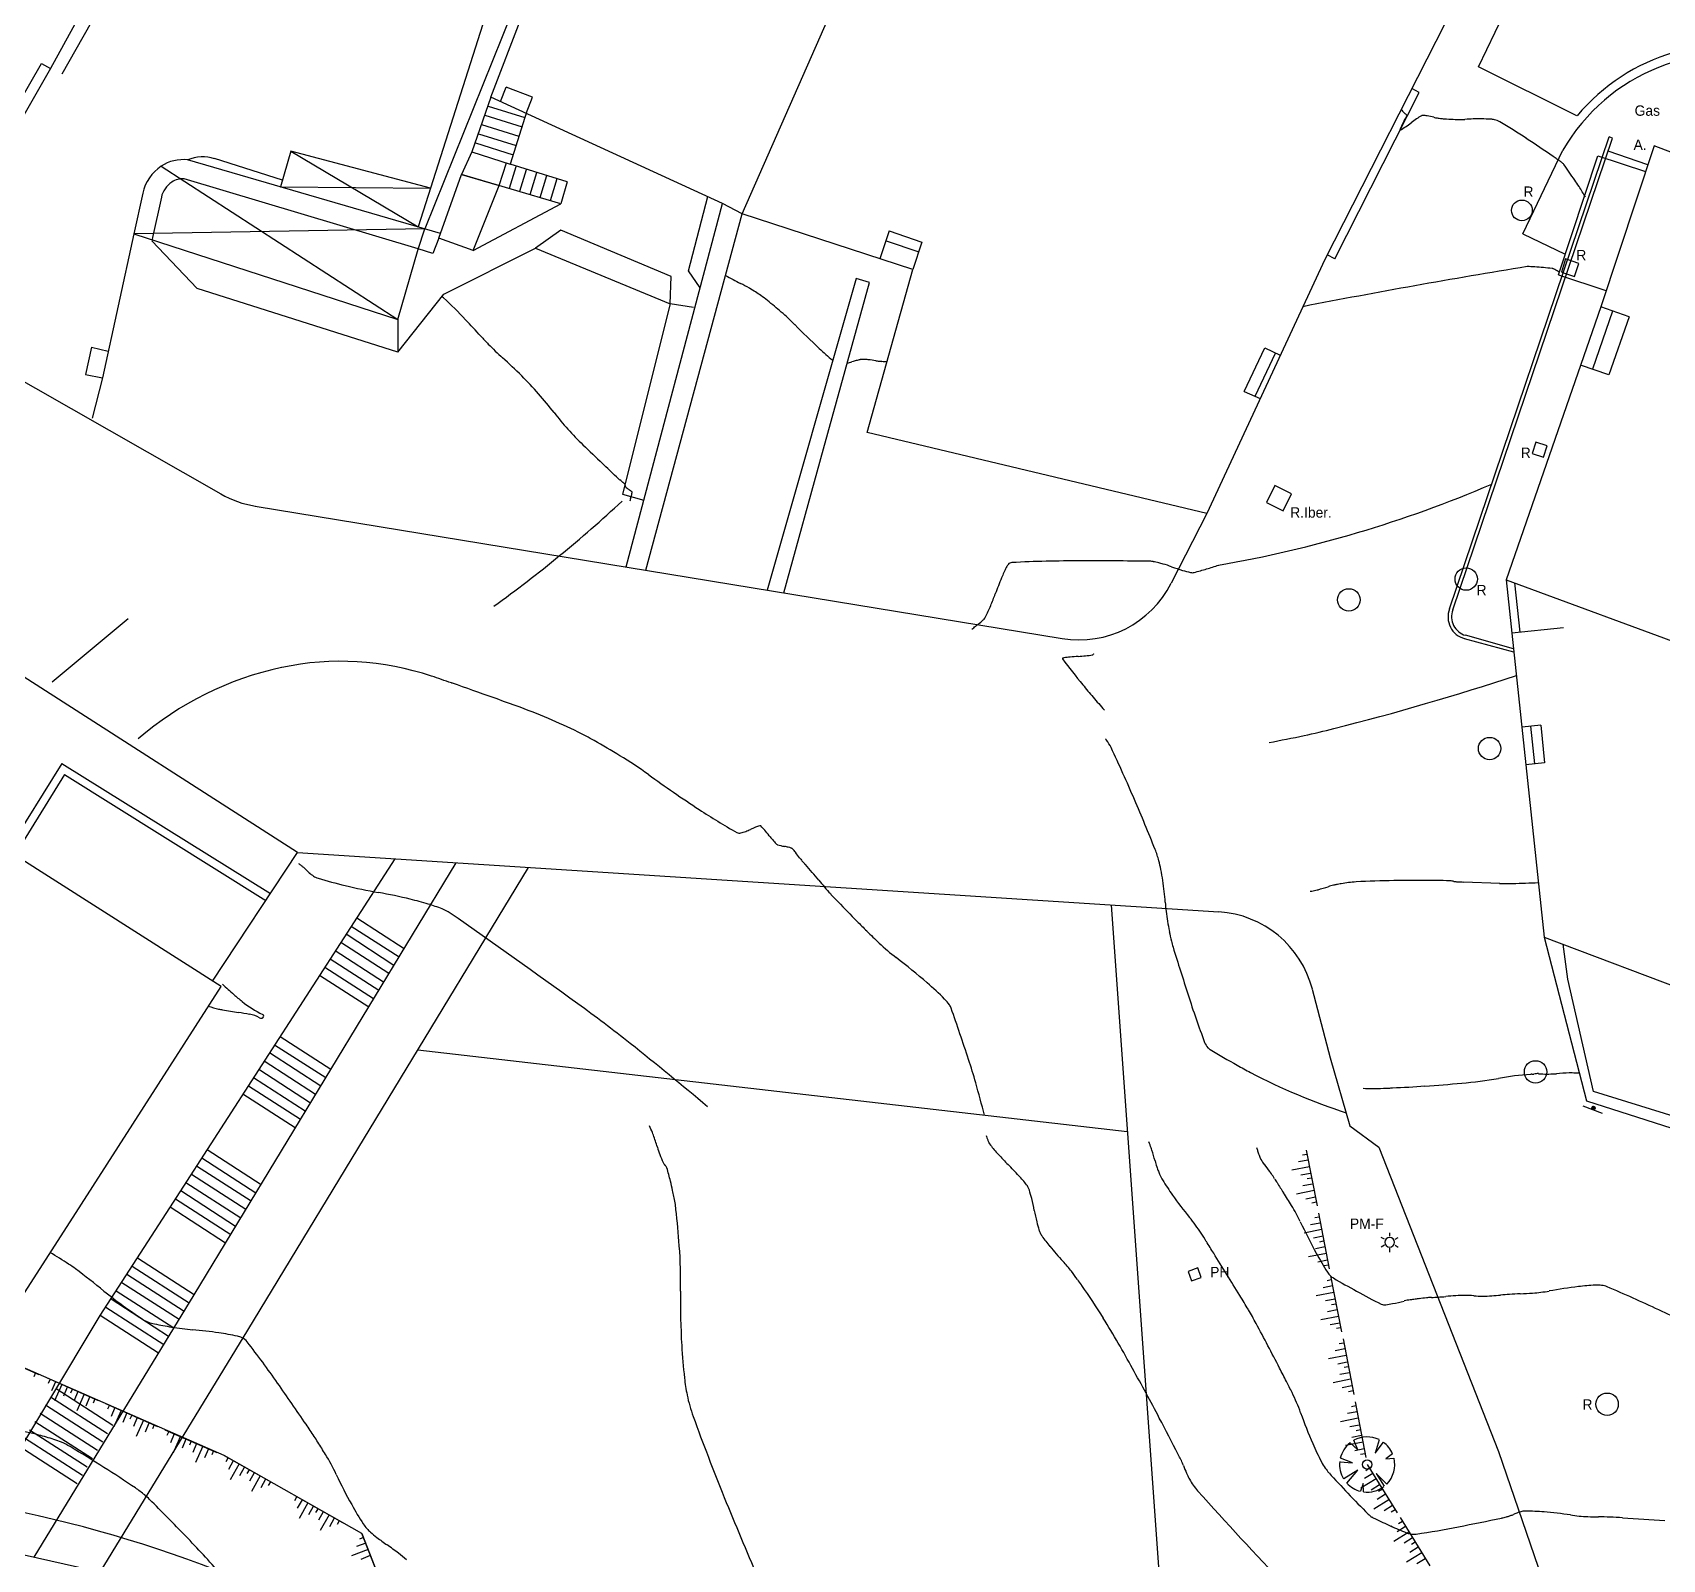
# Model space of a CAD drawing. Extents: x 0 to 560514, y 0 to 4788038.
# Drawn here: x 560263.35 to 560310.57, y 4787840.31 to 4787884.57 of the extents above; entities that cross this region are included whole.
import ezdxf

# ---------------------------------------------------------------- set-up
doc = ezdxf.new("R2010")
doc.units = 0
doc.layers.add('Nivel 7', color=7, linetype='Continuous')

msp = doc.modelspace()

# ---------------------------------------------------------------- linework, layer by layer
at = {"layer": 'Nivel 7'}
for p, q in [((560283.91, 4787879.32), (560290.6, 4787894.5)), ((560267.63, 4787890.39), (560263.87, 4787883.53)), ((560264.2, 4787883.38), (560267.7, 4787889.55)), ((560305.25, 4787883.58), (560306.82, 4787886.86)), ((560276.61, 4787885.48), (560274.52, 4787878.94)), ((560277.23, 4787885.14), (560274.71, 4787878.88)), ((560276.63, 4787882.7), (560277.52, 4787885.04)), ((560304.55, 4787885.38), (560300.79, 4787877.99)), ((560261.82, 4787880.57), (560263.61, 4787883.68)), ((560263.61, 4787883.68), (560263.87, 4787883.53)), ((560263.61, 4787883.68), (560263.61, 4787883.68)), ((560263.87, 4787883.53), (560262.08, 4787880.42)), ((560308.1, 4787882.16), (560305.25, 4787883.58)), ((560276.63, 4787882.7), (560276.08, 4787881.11)), ((560283.34, 4787879.62), (560276.63, 4787882.7)), ((560276.91, 4787882.57), (560277.07, 4787882.99)), ((560277.83, 4787882.7), (560277.07, 4787882.99)), ((560277.65, 4787882.23), (560277.83, 4787882.7)), ((560301.08, 4787878.01), (560303.53, 4787882.83)), ((560303.53, 4787882.83), (560303.31, 4787882.95)), ((560276.55, 4787882.44), (560277.61, 4787882.11)), ((560277.65, 4787882.23), (560277.61, 4787882.11)), ((560276.36, 4787881.91), (560277.44, 4787881.57)), ((560276.45, 4787882.18), (560277.53, 4787881.84)), ((560277.61, 4787882.11), (560277.19, 4787880.76)), ((560276.18, 4787881.38), (560277.27, 4787881.03)), ((560276.27, 4787881.64), (560277.36, 4787881.3)), ((560304.41, 4787867.87), (560309.03, 4787881.55)), ((560304.5, 4787867.84), (560309.13, 4787881.51)), ((560310.34, 4787881.29), (560308.79, 4787876.62)), ((560309.13, 4787881.51), (560309.03, 4787881.55)), ((560322.82, 4787876.47), (560310.34, 4787881.29)), ((560275.17, 4787878.75), (560267.84, 4787880.88)), ((560270.59, 4787880.29), (560268.62, 4787880.92)), ((560270.83, 4787881.13), (560270.53, 4787880.1)), ((560274.88, 4787880.06), (560270.83, 4787881.13)), ((560270.83, 4787881.13), (560274.52, 4787878.94)), ((560276.08, 4787881.11), (560275.78, 4787880.46)), ((560276.08, 4787881.11), (560277.19, 4787880.76)), ((560276.87, 4787880.14), (560277.08, 4787880.8)), ((560306.53, 4787878.74), (560307.69, 4787881.16)), ((560307.56, 4787877.55), (560308.7, 4787881)), ((560308.7, 4787881), (560310.09, 4787880.54)), ((560310.15, 4787880.74), (560309, 4787881.13)), ((560267.07, 4787880.7), (560273.93, 4787876.25)), ((560274.52, 4787878.3), (560267.74, 4787880.33)), ((560275.12, 4787878.61), (560275.78, 4787880.46)), ((560278.65, 4787879.61), (560275.78, 4787880.46)), ((560275.78, 4787880.46), (560276.87, 4787880.14)), ((560277.35, 4787880.68), (560277.16, 4787880.05)), ((560278.84, 4787880.24), (560277.19, 4787880.76)), ((560277.65, 4787880.59), (560277.46, 4787879.96)), ((560277.95, 4787880.51), (560277.76, 4787879.87)), ((560278.24, 4787880.42), (560278.05, 4787879.78)), ((560278.54, 4787880.33), (560278.35, 4787879.69)), ((560270.53, 4787880.1), (560274.88, 4787880.06)), ((560276.11, 4787878.25), (560276.87, 4787880.14)), ((560278.84, 4787880.24), (560278.65, 4787879.61)), ((560276.11, 4787878.25), (560278.65, 4787879.61)), ((560280.55, 4787869.08), (560283.34, 4787879.62)), ((560282.35, 4787877.66), (560282.91, 4787879.82)), ((560283.91, 4787879.32), (560283.34, 4787879.62)), ((560281.12, 4787868.99), (560283.91, 4787879.32)), ((560288.85, 4787877.7), (560283.91, 4787879.32)), ((560274.71, 4787878.88), (560266.28, 4787878.74)), ((560266.28, 4787878.74), (560273.93, 4787876.25)), ((560268.12, 4787877.15), (560266.8, 4787878.53)), ((560274.52, 4787878.29), (560274.71, 4787878.88)), ((560275.12, 4787878.61), (560274.95, 4787878.17)), ((560276.11, 4787878.25), (560275.12, 4787878.61)), ((560278.65, 4787878.84), (560277.92, 4787878.32)), ((560281.85, 4787877.5), (560278.65, 4787878.84)), ((560288.17, 4787878.82), (560287.9, 4787878.01)), ((560288.08, 4787878.53), (560289.03, 4787878.22)), ((560288.17, 4787878.82), (560289.12, 4787878.5)), ((560289.12, 4787878.5), (560288.85, 4787877.7)), ((560306.53, 4787878.74), (560307.76, 4787878.15)), ((560273.93, 4787876.25), (560274.52, 4787878.29)), ((560274.95, 4787878.17), (560274.52, 4787878.3)), ((560275.26, 4787876.99), (560277.92, 4787878.32)), ((560277.92, 4787878.32), (560281.82, 4787876.71)), ((560300.79, 4787877.99), (560297.37, 4787870.63)), ((560301.08, 4787878.01), (560300.86, 4787878.13)), ((560307.77, 4787878.01), (560307.65, 4787877.63)), ((560308.15, 4787877.88), (560307.77, 4787878.01)), ((560281.82, 4787876.71), (560281.85, 4787877.5)), ((560282.69, 4787877.17), (560282.35, 4787877.66)), ((560287.53, 4787872.98), (560288.85, 4787877.7)), ((560307.56, 4787877.55), (560308.94, 4787877.09)), ((560307.65, 4787877.63), (560308.03, 4787877.5)), ((560308.03, 4787877.5), (560308.15, 4787877.88)), ((560273.93, 4787875.31), (560268.12, 4787877.15)), ((560287.21, 4787877.44), (560284.63, 4787868.41)), ((560286.27, 4787872.5), (560287.6, 4787877.33)), ((560287.6, 4787877.33), (560287.21, 4787877.44)), ((560273.93, 4787875.31), (560275.26, 4787876.99)), ((560281.82, 4787876.71), (560280.44, 4787871.19)), ((560282.5, 4787876.6), (560281.82, 4787876.71)), ((560308.79, 4787876.62), (560306.05, 4787868.71)), ((560309.61, 4787876.33), (560308.79, 4787876.62)), ((560259.8, 4787876.33), (560268.8, 4787871.2)), ((560273.93, 4787876.25), (560273.93, 4787875.31)), ((560309.13, 4787876.5), (560308.55, 4787874.81)), ((560309.61, 4787876.33), (560309.02, 4787874.65)), ((560265.05, 4787875.45), (560264.88, 4787874.66)), ((560265.05, 4787875.45), (560265.54, 4787875.34)), ((560298.46, 4787874.17), (560299.05, 4787875.43)), ((560298.77, 4787874.03), (560299.36, 4787875.28)), ((560299.05, 4787875.43), (560299.5, 4787875.22)), ((560264.88, 4787874.66), (560265.37, 4787874.56)), ((560309.02, 4787874.65), (560308.2, 4787874.93)), ((560298.46, 4787874.17), (560298.92, 4787873.96)), ((560297.37, 4787870.63), (560287.53, 4787872.98)), ((560285.12, 4787868.33), (560286.27, 4787872.5)), ((560306.91, 4787872.7), (560306.8, 4787872.37)), ((560306.8, 4787872.37), (560307.13, 4787872.26)), ((560307.24, 4787872.59), (560306.91, 4787872.7)), ((560307.13, 4787872.26), (560307.24, 4787872.59)), ((560299.34, 4787871.44), (560299.1, 4787870.95)), ((560299.83, 4787871.2), (560299.34, 4787871.44)), ((560280.44, 4787871.19), (560281.06, 4787871.02)), ((560299.1, 4787870.95), (560299.59, 4787870.71)), ((560299.59, 4787870.71), (560299.83, 4787871.2)), ((560269.8, 4787870.84), (560293.18, 4787867.01)), ((560297.37, 4787870.63), (560296.34, 4787868.61)), ((560306.05, 4787868.71), (560317.7, 4787864.41)), ((560306.05, 4787868.71), (560306.62, 4787863.34)), ((560306.29, 4787868.62), (560306.44, 4787867.19)), ((560266.12, 4787867.58), (560263.91, 4787865.74)), ((560306.26, 4787866.71), (560304.87, 4787867.1)), ((560307.71, 4787867.32), (560306.21, 4787867.16)), ((560306.27, 4787866.61), (560304.84, 4787867)), ((560271.02, 4787860.8), (560263.07, 4787865.9)), ((560307.05, 4787864.49), (560306.51, 4787864.44)), ((560306.75, 4787864.46), (560306.87, 4787863.37)), ((560307.05, 4787864.49), (560307.16, 4787863.4)), ((560264.19, 4787863.38), (560262.62, 4787860.85)), ((560264.19, 4787863.38), (560270.24, 4787859.61)), ((560307.16, 4787863.4), (560306.62, 4787863.34)), ((560306.62, 4787863.34), (560307.15, 4787858.35)), ((560264.27, 4787863.06), (560262.82, 4787860.72)), ((560264.27, 4787863.06), (560270.11, 4787859.41)), ((560267.43, 4787850.67), (560273.85, 4787860.62)), ((560268.03, 4787847.98), (560275.62, 4787860.5)), ((560268.56, 4787857.07), (560271.02, 4787860.8)), ((560271.02, 4787860.8), (560297.72, 4787859.08)), ((560269.58, 4787846.95), (560277.72, 4787860.37)), ((560304.81, 4787859.95), (560305.86, 4787859.91)), ((560294.6, 4787859.28), (560296.48, 4787832.97)), ((560273.97, 4787857.77), (560272.58, 4787858.66)), ((560274.11, 4787858.01), (560272.74, 4787858.9)), ((560273.67, 4787857.29), (560272.28, 4787858.19)), ((560273.82, 4787857.53), (560272.43, 4787858.43)), ((560307.15, 4787858.35), (560312.86, 4787856.19)), ((560307.83, 4787857.13), (560307.7, 4787858.14)), ((560273.38, 4787856.8), (560271.97, 4787857.71)), ((560273.52, 4787857.04), (560272.12, 4787857.95)), ((560273.09, 4787856.32), (560271.66, 4787857.24)), ((560273.23, 4787856.56), (560271.82, 4787857.47)), ((560300.43, 4787856.84), (560300.95, 4787854.85)), ((560308.58, 4787853.87), (560307.83, 4787857.13)), ((560271.99, 4787854.51), (560270.52, 4787855.46)), ((560271.7, 4787854.03), (560270.21, 4787854.99)), ((560271.84, 4787854.27), (560270.36, 4787855.22)), ((560274.51, 4787855.08), (560295.07, 4787852.71)), ((560300.95, 4787854.85), (560301.52, 4787852.88)), ((560271.4, 4787853.54), (560269.9, 4787854.51)), ((560271.55, 4787853.79), (560270.06, 4787854.75)), ((560271.11, 4787853.06), (560269.6, 4787854.03)), ((560271.25, 4787853.3), (560269.75, 4787854.27)), ((560313.65, 4787852.3), (560308.58, 4787853.87)), ((560270.96, 4787852.82), (560269.44, 4787853.8)), ((560308.84, 4787853.24), (560308.28, 4787853.45)), ((560308.63, 4787853.38), (560308.53, 4787853.41)), ((560308.62, 4787853.37), (560308.53, 4787853.41)), ((560308.62, 4787853.37), (560308.53, 4787853.4)), ((560308.63, 4787853.4), (560308.54, 4787853.43)), ((560308.63, 4787853.38), (560308.54, 4787853.42)), ((560308.63, 4787853.39), (560308.54, 4787853.42)), ((560308.63, 4787853.4), (560308.55, 4787853.43)), ((560308.62, 4787853.41), (560308.56, 4787853.44)), ((560308.62, 4787853.42), (560308.57, 4787853.44)), ((560308.61, 4787853.43), (560308.58, 4787853.44)), ((560308.62, 4787853.36), (560308.53, 4787853.39)), ((560308.61, 4787853.36), (560308.53, 4787853.39)), ((560308.61, 4787853.35), (560308.53, 4787853.38)), ((560308.6, 4787853.35), (560308.53, 4787853.37)), ((560308.59, 4787853.34), (560308.54, 4787853.36)), ((560308.58, 4787853.34), (560308.55, 4787853.35)), ((560269.97, 4787851.17), (560268.41, 4787852.18)), ((560300.28, 4787852.05), (560300.15, 4787852.03)), ((560300.25, 4787852.17), (560300.57, 4787850.56)), ((560269.68, 4787850.69), (560268.1, 4787851.71)), ((560269.82, 4787850.93), (560268.25, 4787851.94)), ((560300.35, 4787851.69), (560299.84, 4787851.59)), ((560300.31, 4787851.88), (560300.03, 4787851.83)), ((560300.1, 4787851.46), (560300.38, 4787851.51)), ((560269.38, 4787850.2), (560267.79, 4787851.23)), ((560269.53, 4787850.45), (560267.95, 4787851.47)), ((560300.44, 4787851.19), (560300.16, 4787851.14)), ((560300.41, 4787851.36), (560300.28, 4787851.34)), ((560265.31, 4787847.38), (560267.43, 4787850.67)), ((560269.09, 4787849.72), (560267.49, 4787850.75)), ((560269.23, 4787849.96), (560267.64, 4787850.99)), ((560300.48, 4787851), (560299.97, 4787850.9)), ((560300.24, 4787850.76), (560300.52, 4787850.82)), ((560300.55, 4787850.67), (560300.42, 4787850.64)), ((560268.94, 4787849.48), (560267.33, 4787850.52)), ((560300.63, 4787850.23), (560300.5, 4787850.21)), ((560300.61, 4787850.35), (560300.92, 4787848.73)), ((560300.7, 4787849.87), (560300.19, 4787849.77)), ((560300.66, 4787850.06), (560300.38, 4787850.01)), ((560300.46, 4787849.63), (560300.74, 4787849.69)), ((560302.52, 4787849.59), (560302.43, 4787849.64)), ((560302.67, 4787849.78), (560302.67, 4787849.68)), ((560302.83, 4787849.59), (560302.92, 4787849.64)), ((560300.84, 4787849.18), (560300.32, 4787849.08)), ((560300.8, 4787849.37), (560300.52, 4787849.31)), ((560300.77, 4787849.54), (560300.64, 4787849.51)), ((560302.52, 4787849.42), (560302.43, 4787849.36)), ((560302.67, 4787849.33), (560302.67, 4787849.22)), ((560302.83, 4787849.42), (560302.92, 4787849.36)), ((560267.88, 4787847.74), (560266.23, 4787848.8)), ((560268.03, 4787847.98), (560266.39, 4787849.04)), ((560297.11, 4787848.76), (560296.83, 4787848.66)), ((560297.21, 4787848.48), (560297.11, 4787848.76)), ((560300.59, 4787848.94), (560300.87, 4787848.99)), ((560300.9, 4787848.84), (560300.77, 4787848.82)), ((560267.59, 4787847.26), (560265.93, 4787848.33)), ((560267.74, 4787847.5), (560266.08, 4787848.57)), ((560293.74, 4787848.26), (560293.75, 4787848.25)), ((560296.83, 4787848.66), (560296.93, 4787848.38)), ((560296.93, 4787848.38), (560297.21, 4787848.48)), ((560301.02, 4787848.24), (560300.74, 4787848.18)), ((560300.98, 4787848.41), (560300.86, 4787848.38)), ((560300.96, 4787848.53), (560301.28, 4787846.91)), ((560263.39, 4787840.37), (560268.03, 4787847.98)), ((560267.29, 4787846.77), (560265.62, 4787847.85)), ((560267.44, 4787847.01), (560265.77, 4787848.09)), ((560301.05, 4787848.05), (560300.54, 4787847.95)), ((560300.81, 4787847.81), (560301.09, 4787847.86)), ((560261.37, 4787840.82), (560265.31, 4787847.38)), ((560267, 4787846.29), (560265.31, 4787847.38)), ((560267.15, 4787846.53), (560265.47, 4787847.61)), ((560301.19, 4787847.35), (560300.68, 4787847.25)), ((560301.15, 4787847.54), (560300.87, 4787847.49)), ((560301.12, 4787847.71), (560300.99, 4787847.69)), ((560265.31, 4787839.94), (560269.58, 4787846.95)), ((560300.95, 4787847.12), (560301.23, 4787847.17)), ((560301.25, 4787847.02), (560301.13, 4787847)), ((560262.03, 4787846.33), (560263.53, 4787845.67)), ((560301.37, 4787846.41), (560301.09, 4787846.36)), ((560301.34, 4787846.58), (560301.21, 4787846.56)), ((560301.32, 4787846.7), (560301.63, 4787845.09)), ((560301.41, 4787846.22), (560300.9, 4787846.12)), ((560301.17, 4787845.98), (560301.44, 4787846.04)), ((560301.47, 4787845.89), (560301.35, 4787845.87)), ((560263.43, 4787845.72), (560263.38, 4787845.6)), ((560263.75, 4787845.58), (560265.25, 4787844.92)), ((560263.86, 4787845.53), (560263.8, 4787845.41)), ((560264.01, 4787845.46), (560263.9, 4787845.2)), ((560264.19, 4787845.38), (560263.98, 4787844.91)), ((560301.54, 4787845.53), (560301.03, 4787845.43)), ((560301.51, 4787845.72), (560301.23, 4787845.67)), ((560265.52, 4787843.95), (560263.87, 4787845.01)), ((560265.67, 4787844.19), (560264.03, 4787845.25)), ((560264.25, 4787845.05), (560264.36, 4787845.31)), ((560264.5, 4787845.25), (560264.45, 4787845.13)), ((560264.66, 4787845.18), (560264.55, 4787844.92)), ((560264.84, 4787845.1), (560264.63, 4787844.62)), ((560264.9, 4787844.76), (560265.01, 4787845.02)), ((560265.15, 4787844.96), (560265.1, 4787844.84)), ((560301.3, 4787845.29), (560301.58, 4787845.35)), ((560301.61, 4787845.2), (560301.48, 4787845.17)), ((560265.23, 4787843.47), (560263.57, 4787844.54)), ((560265.38, 4787843.71), (560263.72, 4787844.78)), ((560265.46, 4787844.83), (560266.97, 4787844.16)), ((560265.58, 4787844.78), (560265.52, 4787844.66)), ((560265.73, 4787844.71), (560265.62, 4787844.45)), ((560265.91, 4787844.63), (560265.7, 4787844.15)), ((560265.97, 4787844.29), (560266.08, 4787844.55)), ((560266.22, 4787844.49), (560266.17, 4787844.37)), ((560266.38, 4787844.42), (560266.27, 4787844.16)), ((560301.73, 4787844.59), (560301.45, 4787844.54)), ((560301.69, 4787844.76), (560301.57, 4787844.73)), ((560301.67, 4787844.88), (560301.98, 4787843.26)), ((560264.93, 4787842.98), (560263.26, 4787844.06)), ((560265.08, 4787843.22), (560263.41, 4787844.3)), ((560266.56, 4787844.35), (560266.35, 4787843.87)), ((560266.62, 4787844.01), (560266.73, 4787844.27)), ((560266.87, 4787844.21), (560266.82, 4787844.09)), ((560267.18, 4787844.07), (560268.69, 4787843.41)), ((560267.3, 4787844.02), (560267.24, 4787843.9)), ((560267.45, 4787843.95), (560267.34, 4787843.69)), ((560301.76, 4787844.4), (560301.25, 4787844.3)), ((560301.52, 4787844.16), (560301.8, 4787844.21)), ((560301.83, 4787844.07), (560301.7, 4787844.04)), ((560264.64, 4787842.5), (560262.95, 4787843.59)), ((560264.79, 4787842.74), (560263.11, 4787843.82)), ((560267.63, 4787843.88), (560267.42, 4787843.4)), ((560267.69, 4787843.54), (560267.8, 4787843.8)), ((560267.94, 4787843.74), (560267.89, 4787843.62)), ((560268.1, 4787843.67), (560267.99, 4787843.41)), ((560268.28, 4787843.59), (560268.07, 4787843.12)), ((560268.34, 4787843.26), (560268.45, 4787843.52)), ((560301.9, 4787843.71), (560301.39, 4787843.61)), ((560301.524, 4787843.684), (560301.748, 4787843.484)), ((560301.86, 4787843.9), (560301.58, 4787843.84)), ((560301.748, 4787843.484), (560301.636, 4787843.764)), ((560301.66, 4787843.47), (560301.93, 4787843.52)), ((560302.364, 4787843.78), (560302.252, 4787843.388)), ((560302.252, 4787843.388), (560302.492, 4787843.708)), ((560268.59, 4787843.46), (560268.54, 4787843.34)), ((560268.9, 4787843.32), (560270.34, 4787842.51)), ((560269.01, 4787843.26), (560268.95, 4787843.14)), ((560269.16, 4787843.17), (560269.02, 4787842.92)), ((560269.33, 4787843.08), (560269.07, 4787842.62)), ((560301.228, 4787843.14), (560301.596, 4787843.108)), ((560301.596, 4787843.108), (560301.244, 4787843.244)), ((560301.96, 4787843.37), (560301.83, 4787843.35)), ((560302.02, 4787843.06), (560302.89, 4787841.66)), ((560302.756, 4787843.372), (560302.564, 4787843.228)), ((560302.564, 4787843.228), (560302.796, 4787843.244)), ((560269.35, 4787842.74), (560269.49, 4787842.98)), ((560269.62, 4787842.91), (560269.56, 4787842.8)), ((560269.77, 4787842.82), (560269.63, 4787842.58)), ((560269.94, 4787842.73), (560269.69, 4787842.28)), ((560269.97, 4787842.39), (560270.11, 4787842.64)), ((560270.24, 4787842.56), (560270.17, 4787842.45)), ((560301.748, 4787842.9), (560301.34, 4787842.644)), ((560301.428, 4787842.516), (560301.748, 4787842.9)), ((560302.28, 4787842.64), (560301.84, 4787842.37)), ((560302.18, 4787842.8), (560301.94, 4787842.65)), ((560302.09, 4787842.95), (560301.98, 4787842.88)), ((560302.276, 4787842.804), (560302.508, 4787842.428)), ((560302.588, 4787842.492), (560302.276, 4787842.804)), ((560270.9, 4787842.19), (560272.33, 4787841.38)), ((560271, 4787842.13), (560270.94, 4787842.01)), ((560301.908, 4787842.508), (560301.828, 4787842.284)), ((560301.916, 4787842.268), (560301.908, 4787842.508)), ((560302.14, 4787842.33), (560302.38, 4787842.48)), ((560302.55, 4787842.2), (560302.31, 4787842.05)), ((560302.46, 4787842.35), (560302.35, 4787842.28)), ((560271.16, 4787842.04), (560271.01, 4787841.79)), ((560271.32, 4787841.95), (560271.07, 4787841.49)), ((560271.35, 4787841.61), (560271.49, 4787841.85)), ((560271.62, 4787841.78), (560271.55, 4787841.67)), ((560271.77, 4787841.69), (560271.63, 4787841.45)), ((560271.94, 4787841.6), (560271.68, 4787841.15)), ((560302.65, 4787842.04), (560302.21, 4787841.77)), ((560302.51, 4787841.73), (560302.75, 4787841.88)), ((560302.83, 4787841.75), (560302.72, 4787841.68)), ((560302.54, 4787831.61), (560258.76, 4787841.4)), ((560271.96, 4787841.26), (560272.1, 4787841.51)), ((560272.23, 4787841.43), (560272.17, 4787841.32)), ((560303.13, 4787841.26), (560302.89, 4787841.11)), ((560303.04, 4787841.41), (560302.93, 4787841.34)), ((560302.98, 4787841.52), (560303.84, 4787840.12)), ((560273, 4787840.78), (560272.73, 4787840.68)), ((560272.94, 4787840.94), (560272.82, 4787840.9)), ((560272.89, 4787841.06), (560273.49, 4787839.52)), ((560303.23, 4787841.1), (560302.79, 4787840.83)), ((560303.09, 4787840.79), (560303.33, 4787840.94)), ((560303.5, 4787840.66), (560303.26, 4787840.51)), ((560303.41, 4787840.81), (560303.3, 4787840.74)), ((560273.07, 4787840.6), (560272.59, 4787840.41)), ((560272.87, 4787840.32), (560273.14, 4787840.43)), ((560303.6, 4787840.5), (560303.16, 4787840.23)), ((560303.46, 4787840.19), (560303.7, 4787840.34))]:
    msp.add_line(p, q, dxfattribs=at)
for points in [[(560266.54, 4787879.92), (560266.28, 4787878.74), (560265.37, 4787874.56), (560265.07, 4787873.39)], [(560267.08, 4787879.8), (560266.82, 4787878.63), (560266.81, 4787878.57)], [(560253.11, 4787866.86), (560246.06, 4787855.87), (560253.04, 4787851.43), (560261.73, 4787845.9), (560264.76, 4787850.61), (560268.81, 4787856.92), (560262.82, 4787860.73), (560260.29, 4787862.2), (560253.11, 4787866.86)], [(560307.15, 4787858.35), (560308.38, 4787853.6), (560313.53, 4787851.95), (560315.21, 4787850.98), (560316.06, 4787851.05), (560320.95, 4787851.2)], [(560301.52, 4787852.88), (560302.36, 4787852.26), (560305.83, 4787843.44), (560308.92, 4787834.42)], [(560271.55, 4787838.74), (560273.62, 4787839.19), (560272.89, 4787841.06), (560268.9, 4787843.32), (560262.03, 4787846.33)]]:
    msp.add_lwpolyline(points, dxfattribs=at)
for centre, radius in [((560306.504, 4787879.418), 0.3), ((560304.89, 4787868.73), 0.325), ((560301.489, 4787868.125), 0.325), ((560305.569, 4787863.815), 0.325), ((560306.9, 4787854.442), 0.325), ((560308.578, 4787853.392), 0.05), ((560308.972, 4787844.808), 0.325), ((560302.02, 4787843.06), 0.133)]:
    msp.add_circle(centre, radius, dxfattribs=at)
for centre, radius, start, end in [((560312.548, 4787878.427), 5.806, 73.0378, 140.0013), ((560312.497, 4787878.414), 5.534, 72.7773, 150.2738), ((560304.464, 4787883.613), 1.937, 221.0345, 222.7529), ((560304.395, 4787883.549), 1.843, 222.7535, 224.5152), ((560303.555, 4787882.724), 0.666, 224.5147, 232.2378), ((560312.35, 4787877.889), 10.145, 156.3288, 157.6525), ((560302.972, 4787881.745), 0.00536, 157.6461, 217.9705), ((560302.974, 4787881.746), 0.00702, 217.9801, 301.0204), ((560301.495, 4787884.205), 2.876, 301.0168, 304.7703), ((560303.88, 4787881.603), 0.896, 143.5855, 156.3284), ((560300.108, 4787886.202), 5.308, 304.7703, 306.8679), ((560303.115, 4787882.156), 0.0527, 24.543, 52.2371), ((560303.124, 4787882.16), 0.0429, 323.5856, 24.5437), ((560306.538, 4787877.628), 5.409, 124.7902, 126.8681), ((560304.895, 4787879.993), 2.53, 121.0158, 124.7899), ((560303.632, 4787882.095), 0.0769, 99.2374, 121.016), ((560303.635, 4787882.072), 0.1, 83.2833, 99.2375), ((560303.439, 4787880.406), 1.777, 79.509, 83.2831), ((560303.102, 4787878.586), 3.629, 76.5268, 79.5095), ((560304.185, 4787883.107), 1.02, 256.5262, 262.154), ((560304.464, 4787885.13), 3.062, 262.1545, 263.2843), ((560304.798, 4787887.967), 5.919, 263.2844, 264.0971), ((560304.551, 4787885.574), 3.514, 264.097, 266.2409), ((560305.149, 4787894.676), 12.635, 266.2412, 267.3718), ((560304.697, 4787884.83), 2.779, 267.3716, 273.2406), ((560305.295, 4787874.258), 7.811, 89.741, 93.2406), ((560305.31, 4787877.612), 4.456, 86.2401, 89.741), ((560305.556, 4787881.353), 0.708, 77.4479, 86.2403), ((560305.594, 4787881.521), 0.535, 59.5506, 77.4475), ((560297.846, 4787868.341), 15.824, 56.272, 59.5507), ((560116.17, 4787596.217), 343.02, 56.11559, 56.27213), ((560267.704, 4787879.748), 1.14, 83.0686, 123.5717), ((560268.281, 4787879.848), 1.121, 72.3035, 113.0976), ((560303.65, 4787875.38), 6.746, 54.9996, 56.1157), ((560285.954, 4787850.109), 37.597, 54.8854, 54.9996), ((560303.016, 4787874.372), 7.935, 54.6368, 54.8853), ((560307.11, 4787880.141), 0.861, 51.4499, 54.6365), ((560306.766, 4787879.708), 1.414, 48.9635, 51.45), ((560267.772, 4787879.646), 1.262, 123.5716, 167.6769), ((560267.702, 4787879.747), 0.586, 85.9627, 123.3523), ((560307.608, 4787880.676), 0.131, 35.462, 48.9636), ((560272.677, 4787855.795), 43.017, 34.7198, 35.4619), ((560267.772, 4787879.646), 0.709, 123.5716, 167.6769), ((560304.036, 4787877.526), 4.864, 32.0265, 34.7195), ((560298.014, 4787873.759), 11.968, 30.31, 32.0268), ((560288.35, 4787886.431), 10.174, 241.0776, 243.8183), ((560342.204, 4787660.34), 220.335, 99.28353, 101.00192), ((560306.496, 4787872.863), 4.929, 85.5918, 88.1003), ((560304.475, 4787846.647), 31.223, 84.6651, 85.5917), ((560307.37, 4787877.654), 0.0805, 66.3331, 84.6652), ((560307.257, 4787877.395), 0.364, 62.9589, 66.332), ((560305.238, 4787873.44), 4.803, 62.0319, 62.9599), ((560307.059, 4787876.869), 0.921, 59.5241, 62.0315), ((560306.53, 4787875.971), 1.963, 57.8079, 59.5247), ((560282.27, 4787874.066), 3.605, 59.1487, 63.8181), ((560280.875, 4787871.729), 6.327, 57.2682, 59.149), ((560281.568, 4787872.808), 5.045, 55.1615, 57.2678), ((560275.19, 4787876.816), 0.0972, 46.4803, 88.4231), ((560264.031, 4787865.065), 16.302, 43.3129, 46.4807), ((560282.523, 4787874.181), 3.373, 51.0767, 55.1615), ((560274.659, 4787864.442), 15.89, 49.1953, 51.0768), ((560242.737, 4787844.989), 45.569, 42.4942, 43.3128), ((560280.595, 4787871.318), 6.806, 44.6831, 49.1952), ((560301.889, 4787892.378), 23.143, 224.6833, 227.1297), ((560284.234, 4787883.007), 10.711, 222.4941, 224.1827), ((560282.668, 4787881.485), 8.527, 224.1828, 228.0313), ((560266.835, 4787863.881), 15.149, 45.1442, 48.0312), ((560293.043, 4787882.849), 10.142, 227.1297, 230.0619), ((560285.498, 4787880.074), 5.291, 285.9743, 287.5128), ((560287.782, 4787872.834), 2.3, 104.2325, 107.513), ((560287.793, 4787872.79), 2.345, 101.4013, 104.2324), ((560287.415, 4787874.666), 0.432, 94.8004, 101.4008), ((560287.412, 4787874.696), 0.402, 87.5005, 94.8005), ((560287.313, 4787872.43), 2.67, 84.6692, 87.5008), ((560287.326, 4787872.563), 2.536, 79.6632, 84.6689), ((560287.975, 4787876.12), 1.079, 259.6632, 267.3405), ((560288.498, 4787887.399), 12.37, 267.3408, 267.5019), ((560297.732, 4788099.033), 224.205, 267.50187, 267.53968), ((560269.975, 4787867.037), 10.697, 37.5323, 45.1441), ((560285.083, 4787878.644), 8.354, 217.5323, 226.1471), ((560334.51, 4787930.091), 79.697, 226.1472, 226.70916), ((560252.227, 4787842.745), 40.302, 45.9189, 46.7091), ((560258.021, 4787848.729), 31.972, 45.8068, 45.9184), ((560283.09, 4787874.514), 3.991, 225.8091, 226.1249), ((560280.649, 4787871.976), 0.469, 226.123, 232.9692), ((560279.222, 4787870.084), 1.901, 49.57, 52.969), ((560279.7, 4787870.645), 1.164, 45.8915, 49.5712), ((560280.496, 4787871.466), 0.0208, 18.0667, 45.8893), ((560280.445, 4787871.449), 0.0739, 12.7398, 18.0634), ((560280.366, 4787871.431), 0.155, 9.0636, 12.7432), ((560280.098, 4787871.389), 0.426, 6.8104, 9.0676), ((560280.968, 4787871.493), 0.45, 186.8675, 189.0037), ((560280.692, 4787871.449), 0.171, 189.002, 192.7411), ((560280.569, 4787871.421), 0.044, 192.7423, 200.1167), ((560280.541, 4787871.411), 0.0149, 200.1223, 228.6533), ((560281.092, 4787872.037), 0.849, 228.6489, 232.3879), ((560281.59, 4787872.684), 1.665, 232.3874, 234.3668), ((560291.738, 4787903.777), 35.155, 279.7916, 293.2726), ((560270.288, 4787873.803), 3, 240.3073, 260.6818), ((560253.194, 4787900.394), 40.082, 311.0873, 312.8057), ((560279.282, 4787869.463), 2.297, 52.6815, 54.3667), ((560278.506, 4787871.66), 2.254, 342.8404, 344.5588), ((560280.213, 4787870.685), 0.762, 48.65, 52.6823), ((560278.775, 4787871.586), 1.974, 344.5585, 346.3947), ((560276.323, 4787872.179), 4.498, 346.3948, 347.9938), ((560280.701, 4787871.24), 0.0223, 24.9373, 48.6477), ((560280.714, 4787871.245), 0.00872, 347.9887, 24.9344), ((560253.194, 4787900.394), 40.082, 309.369, 311.0874), ((560253.193, 4787900.395), 40.083, 307.6522, 309.3689), ((560295.737, 4787867.005), 4.656, 153.7315, 157.7658), ((560292, 4787868.849), 0.489, 141.2613, 153.7314), ((560291.73, 4787869.066), 0.142, 92.7866, 141.2612), ((560293.742, 4787827.725), 41.532, 90.0344, 92.7867), ((560293.816, 4787703.868), 165.389, 89.35159, 90.03433), ((560295.68, 4787868.542), 0.705, 78.8798, 89.3519), ((560294.913, 4787864.637), 4.684, 76.8105, 78.8795), ((560295.36, 4787866.545), 2.725, 74.0973, 76.8102), ((560295.007, 4787865.307), 4.012, 70.3818, 74.0975), ((560298.601, 4787875.391), 6.693, 250.382, 253.2586), ((560297.78, 4787872.661), 3.842, 253.2585, 256.8115), ((560293.228, 4787882.861), 14.444, 285.15, 286.6542), ((560294.251, 4787879.441), 10.874, 286.6543, 288.5853), ((560253.193, 4787900.395), 40.083, 305.9354, 307.6521), ((560305.917, 4787862.843), 15.654, 157.7658, 159.6038), ((560293.669, 4787869.966), 3, 260.6874, 333.1061), ((560296.959, 4787869.158), 0.244, 256.8114, 270.9364), ((560296.96, 4787869.076), 0.163, 270.9361, 285.1497), ((560283.486, 4787871.184), 8.278, 337.0761, 339.6037), ((560290.706, 4787867.766), 0.289, 311.2198, 317.3451), ((560290.728, 4787867.746), 0.259, 317.346, 333.7322), ((560285.417, 4787870.367), 6.182, 333.7325, 337.0762), ((560305.016, 4787867.633), 0.654, 158.9527, 254.7232), ((560305.019, 4787867.634), 0.556, 158.7612, 254.5317), ((560287.899, 4787870.938), 4.527, 306.067, 307.7854), ((560289.346, 4787869.071), 2.165, 307.7859, 310.2708), ((560283.004, 4787876.558), 11.977, 310.2705, 311.2207), ((560272.521, 4787857.025), 9.347, 102.0798, 130.8473), ((560272.282, 4787858.145), 8.201, 71.3227, 102.0799), ((560293.2, 4787866.423), 0.0116, 118.0086, 217.2028), ((560320.178, 4787886.904), 33.884, 217.2048, 218.8166), ((560293.253, 4787866.323), 0.124, 99.4423, 118.0108), ((560293.658, 4787863.885), 2.596, 95.4001, 99.4422), ((560294.196, 4787858.193), 8.313, 93.7993, 95.4002), ((560293.184, 4787873.442), 6.969, 273.7993, 275.5477), ((560293.566, 4787869.511), 3.019, 275.5478, 279.4431), ((560294.057, 4787866.556), 0.0244, 279.4425, 323.8906), ((560293.882, 4787866.684), 0.241, 323.8912, 325.1331), ((560294.06, 4787866.56), 0.0245, 325.1267, 329.022), ((560293.895, 4787866.659), 0.216, 329.0271, 330.8509), ((560294.333, 4787866.413), 0.285, 149.2516, 150.6324), ((560294.11, 4787866.546), 0.0268, 145.1344, 149.2521), ((560294.234, 4787866.46), 0.177, 143.5339, 145.135), ((559923.251, 4786825.629), 1098.115, 71.291131, 71.322758), ((560274.566, 4787863.015), 2.856, 70.671, 71.2907), ((560168.602, 4787560.911), 323.005, 70.44856, 70.67155), ((560283.048, 4787935.949), 73.785, 284.12614, 288.40358), ((560243.062, 4787770.581), 100.506, 70.04885, 70.44854), ((560305.247, 4787874.892), 14.72, 218.8167, 220.64), ((560306.653, 4787876.099), 16.573, 220.64, 222.3584), ((560270.868, 4787847.18), 19.016, 67.0134, 70.0487), ((560271.69, 4787849.119), 16.911, 63.7945, 67.0134), ((560275.026, 4787855.896), 9.357, 60.5998, 63.7946), ((560294.865, 4787888.993), 25.365, 282.1234, 284.1262), ((560266.931, 4787841.529), 25.847, 58.6778, 60.5999), ((560294.68, 4787864.271), 0.299, 215.7729, 217.3739), ((560294.479, 4787864.117), 0.0452, 217.3783, 221.4961), ((560294.778, 4787864.382), 0.445, 221.4885, 223.39), ((560294.35, 4787863.976), 0.145, 40.0569, 43.392), ((560294.453, 4787864.064), 0.00911, 37.381, 40.0644), ((560289.493, 4787860.274), 6.252, 37.2708, 37.3732), ((560293.513, 4787863.334), 1.199, 25.1481, 37.27), ((560248.34, 4787842.127), 51.103, 23.2945, 25.1481), ((560292.956, 4787897.879), 34.454, 280.4051, 282.1235), ((560273.784, 4787852.791), 12.664, 54.1904, 58.6777), ((560305.215, 4787896.356), 41.056, 234.1905, 236.6823), ((560292.927, 4787877.662), 18.685, 236.6823, 240.6007), ((560243.163, 4787839.898), 56.739, 21.713, 23.2946), ((560282.188, 4787865.908), 4.851, 292.1302, 293.8378), ((560286.458, 4787856.244), 5.714, 112.2644, 113.8377), ((560285.002, 4787859.801), 1.871, 108.2107, 112.2643), ((560284.429, 4787861.542), 0.0381, 79.5227, 108.2107), ((560284.43, 4787861.549), 0.0312, 43.9464, 79.5238), ((560282.778, 4787859.957), 2.326, 39.8918, 43.9452), ((560279.32, 4787857.066), 6.834, 38.1737, 39.8916), ((560283.834, 4787861.523), 0.16, 240.6005, 283.9345), ((560283.64, 4787862.306), 0.966, 283.935, 288.212), ((560283.582, 4787862.481), 1.151, 288.2115, 292.1299), ((560287.974, 4787863.869), 4.175, 218.1737, 220.3717), ((560286.656, 4787862.749), 2.445, 220.3714, 223.946), ((560284.965, 4787861.119), 0.0962, 223.9469, 242.0413), ((560284.987, 4787861.161), 0.144, 242.0403, 253.019), ((560285.34, 4787862.318), 1.354, 253.0194, 256.5941), ((560285.629, 4787863.529), 2.599, 256.5936, 259.0348), ((560284.621, 4787858.325), 2.703, 76.6411, 79.0349), ((560284.926, 4787859.61), 1.382, 73.0185, 76.6416), ((560268.98, 4787857.587), 3.56, 52.6031, 54.2041), ((560285.298, 4787860.827), 0.109, 60.0865, 73.0186), ((560285.31, 4787860.849), 0.0834, 42.1751, 60.0864), ((560283.873, 4787859.547), 2.023, 38.5521, 42.1751), ((560282.815, 4787858.704), 3.375, 35.1592, 38.5517), ((560286.369, 4787861.207), 0.971, 215.1597, 221.4872), ((560287.894, 4787862.555), 3.006, 221.487, 222.6004), ((560279.842, 4787855.151), 7.932, 41.9144, 42.5999), ((560293.374, 4787859.893), 2.693, 14.4489, 21.7129), ((560291.36, 4787859.374), 4.773, 11.3138, 14.4488), ((560270.815, 4787859.987), 0.538, 48.4841, 52.6019), ((560267.519, 4787856.264), 5.511, 46.7615, 48.4854), ((560272.979, 4787862.07), 2.459, 226.761, 229.3417), ((560272.073, 4787861.016), 1.07, 229.3422, 232.6023), ((560272.477, 4787861.544), 1.734, 232.6019, 235.1624), ((560271.754, 4787860.505), 0.469, 235.1628, 253.279), ((560275.75, 4787873.809), 14.359, 253.2789, 256.5386), ((560277.037, 4787852.633), 11.702, 39.0099, 41.9149), ((560288.632, 4787858.828), 7.555, 8.822, 11.3139), ((560276.556, 4787877.173), 17.818, 256.5386, 259.6967), ((560270.42, 4787843.421), 16.487, 76.4135, 79.6968), ((560292.966, 4787865.537), 8.798, 219.0101, 222.3603), ((560294.898, 4787867.299), 11.413, 222.3603, 224.001), ((560288.912, 4787858.871), 7.272, 3.8768, 8.8221), ((560299.359, 4787865.527), 5.936, 279.8345, 281.4355), ((560300.358, 4787860.589), 0.898, 281.4346, 285.5524), ((560298.297, 4787867.993), 8.583, 285.5531, 287.5859), ((560301.577, 4787857.645), 2.272, 103.6338, 107.5857), ((560301.596, 4787857.567), 2.352, 101.4363, 103.6339), ((560302.259, 4787854.287), 5.698, 100.0243, 101.436), ((560301.913, 4787856.246), 3.709, 93.32, 100.0245), ((560303.068, 4787836.346), 23.643, 90.6657, 93.32), ((560303.752, 4787777.45), 82.542, 89.88484, 90.66567), ((560303.896, 4787849.317), 10.675, 87.7135, 89.8849), ((560303.377, 4787836.301), 23.702, 87.5055, 87.7131), ((560304.359, 4787858.856), 1.126, 86.554, 87.5069), ((560304.38, 4787859.203), 0.777, 78.4703, 86.5525), ((560304.665, 4787860.599), 0.647, 258.4707, 267.3325), ((560304.948, 4787866.684), 6.739, 267.3322, 267.5045), ((560309.762, 4787977.164), 117.323, 267.50493, 267.54619), ((560305.287, 4787872.727), 12.79, 267.5463, 267.8625), ((560306.091, 4787866.204), 6.302, 267.8838, 271.2977), ((560305.671, 4787884.767), 24.87, 271.2976, 273.0159), ((560271.976, 4787849.861), 9.861, 73.2798, 76.4135), ((560273.055, 4787853.452), 6.112, 69.2992, 73.2797), ((560274.846, 4787858.19), 1.047, 54.9925, 69.2992), ((560333.435, 4787904.515), 64.987, 224.00105, 224.68859), ((560301.801, 4787859.745), 5.646, 183.8767, 189.4895), ((560297.528, 4787856.088), 3, 14.5925, 86.3188), ((560093.508, 4787599.285), 317.14, 54.17272, 54.99251), ((560308.249, 4787879.601), 29.56, 224.6886, 225.4747), ((560305.74, 4787860.403), 9.64, 189.4894, 191.3127), ((560318.895, 4787890.425), 44.743, 225.4746, 226.1136), ((560291.856, 4787862.314), 5.738, 226.1135, 232.6322), ((560304.361, 4787860.127), 8.234, 191.3131, 193.2861), ((560298.929, 4787858.845), 2.653, 193.2859, 197.1947), ((560277.427, 4787843.42), 18.036, 48.9569, 52.6322), ((560459.913, 4787908.662), 171.168, 197.19476, 197.68132), ((560279.065, 4787867.851), 14.913, 226.7627, 228.4811), ((560281.818, 4787848.463), 11.349, 45.4737, 48.9568), ((560271.255, 4787866.184), 10.234, 254.0284, 255.7745), ((560269.12, 4787857.765), 1.548, 255.7612, 259.8789), ((560271.657, 4787871.976), 15.983, 259.8791, 261.5555), ((560274.055, 4787862.192), 7.354, 228.4812, 230.9283), ((560271.214, 4787858.692), 2.847, 230.9281, 245.1161), ((560254.731, 4787822.603), 41.706, 51.5572, 54.1728), ((560289.003, 4787855.768), 1.103, 34.2837, 45.4736), ((560289.562, 4787856.149), 0.425, 19.3141, 34.2837), ((560209.102, 4787827.95), 85.684, 18.26256, 19.31404), ((560323.87, 4787865.294), 28.38, 197.6813, 200.63), ((560268.159, 4787848.416), 7.834, 79.1608, 81.5555), ((560269.418, 4787854.988), 1.144, 63.6221, 79.1607), ((560269.971, 4787856.103), 0.102, 243.622, 297.492), ((560269.993, 4787856.061), 0.0539, 297.492, 65.1159), ((560297.713, 4787855.446), 0.431, 200.6299, 224.7439), ((560220.594, 4787779.597), 96.614, 49.83893, 51.55732), ((560297.646, 4787855.38), 0.337, 224.7441, 238.9638), ((560317.722, 4787888.744), 39.275, 238.9636, 240.2777), ((560274.403, 4787849.499), 16.919, 15.8788, 18.2625), ((560304.152, 4787864.974), 11.904, 240.2776, 242.3987), ((560307.04, 4787870.497), 18.137, 242.3981, 251.9223), ((560307.352, 4787845.739), 8.651, 93.9985, 100.1689), ((560307.069, 4787849.792), 4.589, 93.4567, 93.9978), ((560306.763, 4787854.85), 0.479, 273.4609, 275.1362), ((560306.766, 4787854.82), 0.449, 275.1321, 281.1195), ((560307.034, 4787853.458), 0.939, 96.9838, 101.1204), ((560307.027, 4787853.508), 0.889, 93.8654, 96.9835), ((560306.97, 4787854.364), 0.0308, 77.0497, 93.8639), ((560306.945, 4787854.255), 0.143, 75.8453, 77.0584), ((560306.974, 4787854.373), 0.0216, 72.6763, 75.7948), ((560306.959, 4787854.325), 0.0711, 69.3445, 72.722), ((560307.005, 4787854.445), 0.0568, 248.9245, 253.1508), ((560306.99, 4787854.396), 0.00534, 253.1775, 255.8723), ((560307.31, 4787855.662), 1.312, 255.839, 256.0109), ((560307.054, 4787854.634), 0.252, 256.0107, 268.1945), ((560307.207, 4787859.515), 5.135, 268.1949, 270.8906), ((560307.23, 4787858.083), 3.703, 270.8904, 274.2095), ((560308.333, 4787843.097), 11.323, 92.3116, 94.2094), ((560307.922, 4787853.265), 1.148, 88.1941, 92.3118), ((560307.719, 4787846.827), 7.588, 86.5928, 88.1938), ((560259.309, 4787845.206), 32.612, 14.1621, 15.8789), ((560302.331, 4787863.368), 9.411, 267.3939, 269.1123), ((560302.223, 4787856.423), 2.465, 269.112, 272.4698), ((560292.146, 4788090.027), 236.287, 272.46995, 272.54741), ((560301.474, 4787880.375), 26.428, 272.5475, 272.779), ((560300.369, 4787903.143), 49.222, 272.7789, 273.8701), ((560299.355, 4787918.136), 64.25, 273.86998, 274.82497), ((560303.789, 4787865.605), 11.531, 274.825, 280.169), ((560274.308, 4787849.684), 7.617, 23.212, 24.8131), ((560280.249, 4787852.232), 1.152, 19.0945, 23.2122), ((560270.402, 4787848.823), 11.572, 17.2784, 19.0944), ((560293.199, 4787853.296), 2.327, 197.3723, 199.089), ((560291.905, 4787852.848), 0.957, 199.0875, 201.7647), ((560297.242, 4787854.979), 6.704, 201.7662, 202.5241), ((560285.609, 4787853.553), 4.354, 197.2785, 200.2394), ((560285.975, 4787853.688), 4.743, 200.2389, 203.211), ((560291.575, 4787852.629), 0.568, 202.5249, 205.1279), ((560291.351, 4787852.524), 0.322, 205.1268, 218.9591), ((560296.329, 4787856.549), 6.723, 218.9594, 221.9778), ((560296.455, 4787856.662), 6.892, 221.9776, 225.3995), ((560289.69, 4787849.925), 6.498, 20.8856, 22.4867), ((560294.843, 4787851.892), 0.983, 16.7684, 20.8862), ((560286.568, 4787849.399), 9.625, 14.8371, 16.7679), ((560302.012, 4787853.107), 3.308, 195.0452, 196.7636), ((560299.996, 4787852.5), 1.203, 196.7642, 199.6139), ((560311.67, 4787856.66), 13.596, 199.6136, 200.1989), ((560281.798, 4787851.897), 0.199, 203.212, 217.7724), ((560282.306, 4787852.29), 0.841, 217.7723, 218.9599), ((560281.756, 4787851.846), 0.134, 218.9559, 221.9273), ((560281.94, 4787852.011), 0.381, 221.9305, 225.6038), ((560281.335, 4787851.398), 0.48, 42.31, 45.2276), ((560281.592, 4787851.631), 0.133, 38.9566, 42.305), ((560281.222, 4787851.332), 0.608, 37.3938, 38.9609), ((560281.596, 4787851.618), 0.137, 16.3404, 37.3926), ((560273.393, 4787849.213), 8.686, 13.7066, 16.3407), ((560285.798, 4787845.856), 8.285, 42.2786, 45.3997), ((560298.755, 4787852.627), 2.982, 194.837, 198.3063), ((560298.785, 4787852.637), 3.014, 198.3063, 200.8847), ((560298.061, 4787852.361), 2.239, 200.8846, 203.8762), ((560299.174, 4787852.062), 0.282, 200.1979, 204.2662), ((560299.287, 4787852.113), 0.405, 204.2682, 212.0679), ((560301.919, 4787853.762), 3.512, 212.0668, 214.7153), ((560301.316, 4787853.344), 2.777, 214.7154, 220.0633), ((560298.215, 4787850.737), 1.274, 32.1631, 40.0634), ((560262.996, 4787846.677), 19.388, 12.9056, 13.7066), ((560287.586, 4787847.481), 5.869, 38.9602, 42.2788), ((560291.813, 4787850.9), 0.432, 26.703, 38.9601), ((560291.736, 4787850.861), 0.518, 17.0272, 26.7028), ((560297.071, 4787851.922), 1.156, 203.876, 212.0658), ((560305.967, 4787857.496), 11.654, 212.066, 214.6437), ((560273.267, 4787835.049), 30.744, 32.0012, 32.163), ((560357.955, 4787887.97), 69.119, 212.00127, 212.10921), ((560359.611, 4787889.009), 71.074, 212.10904, 212.38704), ((560273.747, 4787849.141), 8.358, 11.6854, 12.9053), ((560278.031, 4787850.027), 3.983, 6.1932, 11.6854), ((560288.029, 4787849.726), 4.395, 13.7092, 17.0273), ((560285.917, 4787849.21), 6.57, 10.6587, 13.7094), ((560303.438, 4787855.748), 8.58, 214.6436, 220.0687), ((560203.747, 4787790.144), 113.501, 32.16705, 32.38706), ((560296.198, 4787848.289), 4.286, 24.9961, 32.1672), ((560251.352, 4787847.132), 30.819, 4.2193, 6.1932), ((560298.259, 4787851.533), 5.989, 190.6586, 193.8537), ((560296.724, 4787851.155), 4.408, 193.8539, 197.0265), ((560293.668, 4787847.53), 4.187, 32.2992, 40.0688), ((560314.298, 4787856.728), 15.686, 204.996, 208.7426), ((560293.19, 4787850.073), 0.713, 197.0262, 204.9224), ((560293.045, 4787850.005), 0.552, 204.9222, 216.0076), ((560298.039, 4787853.634), 6.726, 216.008, 219.1801), ((560237.854, 4787812.246), 70.218, 32.06693, 32.29932), ((560302.674, 4787849.504), 0.14, 89.9882, 269.9882), ((560302.674, 4787849.504), 0.14, 269.9882, 89.9882), ((560252.171, 4787830.015), 22.469, 57.0538, 58.6548), ((560267.635, 4787848.333), 14.492, 359.012, 4.2193), ((560299.067, 4787854.473), 8.052, 219.1802, 223.2703), ((560177.055, 4787774.156), 141.964, 31.9035, 32.06691), ((560082.121, 4787715.057), 253.789, 31.57852, 31.9035), ((560309.593, 4787854.147), 10.318, 208.7427, 212.2652), ((560262.543, 4787846.019), 3.398, 52.9359, 57.0537), ((560243.602, 4787820.942), 34.825, 51.2182, 52.9359), ((560290.597, 4787846.499), 3.58, 37.1349, 43.2703), ((560288.852, 4787845.177), 5.77, 34.2095, 37.1351), ((560295.492, 4787849.692), 2.26, 214.2096, 218.8845), ((560295.241, 4787849.489), 1.938, 218.8818, 219.2549), ((560293.672, 4787848.207), 0.0886, 37.5186, 39.2636), ((560293.739, 4787848.258), 0.00482, 35.53, 37.5277), ((560280.76, 4787838.984), 15.956, 31.4301, 35.4929), ((560301.337, 4787848.935), 0.555, 212.2653, 227.4961), ((560301.278, 4787848.871), 0.468, 227.4959, 239.6227), ((560315.562, 4787873.24), 28.715, 239.623, 241.1677), ((560309.711, 4787834.854), 13.455, 96.686, 100.3487), ((560309.067, 4787840.344), 7.927, 93.1937, 96.686), ((560308.693, 4787847.059), 1.201, 84.2152, 93.1939), ((560308.76, 4787847.72), 0.537, 66.7652, 84.2151), ((560287.489, 4787798.175), 54.455, 65.0386, 66.7652), ((560275.268, 4787860.352), 15.731, 231.2184, 233.7741), ((560302.789, 4787847.727), 20.668, 179.0119, 183.3718), ((560274.482, 4787833.299), 27.994, 30.6002, 31.5786), ((560313.546, 4787869.578), 24.535, 241.1677, 243.0581), ((560302.184, 4787850.64), 2.971, 277.312, 281.0167), ((560301.592, 4787853.682), 6.071, 281.0166, 284.328), ((560303.469, 4787846.333), 1.515, 97.6956, 104.3281), ((560306.176, 4787826.297), 21.732, 97.311, 97.6953), ((560305.189, 4787833.996), 13.971, 96.8318, 97.3112), ((560307.543, 4787814.345), 33.762, 96.4747, 96.8317), ((560304.08, 4787844.86), 3.052, 95.2872, 96.4748), ((560303.935, 4787846.426), 1.478, 92.0521, 95.2866), ((560303.607, 4787855.565), 7.666, 272.0529, 273.4729), ((560303.687, 4787854.253), 6.352, 273.4728, 275.5086), ((560305.329, 4787837.229), 10.751, 93.9437, 95.5085), ((560304.837, 4787844.355), 3.608, 85.6601, 93.9437), ((560305.38, 4787851.499), 3.557, 265.66, 274.0027), ((560304.794, 4787859.867), 11.945, 274.0026, 275.2466), ((560306.976, 4787836.105), 11.917, 94.0013, 95.2483), ((560306.973, 4787836.152), 11.87, 92.4862, 94.0013), ((560305.791, 4787863.376), 15.38, 272.486, 273.8171), ((560306.533, 4787852.255), 4.234, 273.8171, 280.3487), ((560273.033, 4787857.301), 11.949, 233.7741, 237.0528), ((560267.039, 4787848.052), 0.927, 237.0528, 248.8434), ((560263.961, 4787828.718), 35.643, 28.7122, 31.4302), ((560289.339, 4787842.085), 10.733, 28.1434, 30.6002), ((560302.498, 4787847.841), 0.151, 243.0579, 267.3232), ((560302.51, 4787848.099), 0.41, 267.3236, 277.3122), ((560286.779, 4787796.649), 56.139, 63.33, 65.0386), ((560267.106, 4787848.226), 1.114, 248.8435, 258.1171), ((560268.708, 4787855.842), 8.896, 258.117, 261.3953), ((560269.286, 4787859.655), 12.754, 261.3953, 264.1575), ((560265.986, 4787827.411), 19.66, 81.9328, 84.1574), ((560267.594, 4787838.752), 8.205, 78.118, 81.9327), ((560269.165, 4787846.221), 0.573, 63.6446, 78.118), ((560203.664, 4787796.256), 107.895, 27.36858, 28.14344), ((560269.23, 4787846.352), 0.427, 38.0337, 63.6448), ((560248.905, 4787830.453), 26.231, 34.7941, 38.0337), ((560301.367, 4787847.643), 19.243, 183.3719, 186.1923), ((560180.966, 4787783.256), 130.275, 27.99498, 28.71232), ((560250.22, 4787820.356), 55.471, 26.9185, 27.3686), ((559921.199, 4787602.741), 425.285, 34.59846, 34.79418), ((560287.528, 4787846.142), 5.323, 186.1922, 191.5561), ((560265.681, 4787828.206), 38.132, 26.3757, 26.9186), ((560286.632, 4787845.958), 4.408, 191.5561, 199.9553), ((560295.231, 4787842.859), 5.149, 19.2705, 26.3756), ((560345.283, 4787867.254), 66.805, 199.95539, 202.11103), ((560311.049, 4787848.389), 11.608, 199.2706, 204.0009), ((560261.077, 4787834.669), 9.564, 75.1388, 79.5889), ((560263.569, 4787838.912), 9.36, 33.2797, 34.5986), ((560249.795, 4787829.872), 25.835, 32.3711, 33.2796), ((560234.516, 4787811.723), 69.628, 27.01386, 27.99498), ((560261.125, 4787834.849), 9.378, 72.3806, 75.1387), ((560263.179, 4787841.317), 2.591, 67.1325, 72.3806), ((560263.4, 4787841.84), 2.024, 59.3426, 67.1327), ((560246.305, 4787812.999), 35.55, 57.4852, 59.3425), ((560249.564, 4787829.725), 26.109, 31.4673, 32.371), ((560310.943, 4787848.342), 11.493, 204.0009, 206.9176), ((560302.02, 4787843.06), 0.8, 128.3767, 166.9416), ((560302.02, 4787843.06), 0.8, 64.3641, 118.7275), ((560302.02, 4787843.06), 0.8, 22.8429, 54.0203), ((560266.874, 4787840.319), 5.814, 24.9201, 31.4674), ((560208.856, 4787798.641), 98.431, 26.91866, 27.014), ((560293.214, 4787841.473), 3.822, 26.4359, 26.9197), ((560295.519, 4787842.619), 1.247, 19.2506, 26.4345), ((560299.389, 4787843.97), 2.851, 199.2512, 204.001), ((560302.064, 4787843.834), 1.535, 206.9173, 214.9043), ((560302.02, 4787843.06), 0.8, 174.0733, 211.3117), ((560302.02, 4787843.06), 0.8, 315.0062, 13.5251), ((560244.15, 4787809.619), 39.56, 55.9073, 57.4852), ((560283.649, 4787848.113), 12.683, 204.9201, 209.3517), ((560297.632, 4787843.188), 0.928, 204.0005, 206.9172), ((560305.046, 4787846.952), 9.244, 206.9174, 207.8415), ((560298.356, 4787843.419), 1.677, 207.8417, 221.9036), ((560301.976, 4787843.773), 1.428, 214.9048, 221.9037), ((560323.577, 4787863.156), 30.45, 221.9035, 223.4181), ((560255.277, 4787805.375), 37.123, 63.997, 86.2068), ((560264.18, 4787839.211), 3.826, 50.8322, 55.9073), ((560265.424, 4787840.739), 1.855, 44.8683, 50.8324), ((560387.939, 4787884.584), 112.848, 202.11102, 203.39054), ((560400.076, 4787934.698), 138.348, 221.90355, 223.44799), ((560302.02, 4787843.06), 0.8, 222.5192, 256.1039), ((560319.735, 4787859.521), 25.161, 223.418, 225.3388), ((560302.02, 4787843.06), 0.8, 262.5205, 307.4838), ((560189.002, 4787764.668), 109.684, 44.0928, 44.86812), ((560283.321, 4787847.928), 12.306, 209.3517, 212.3701), ((560302.517, 4787842.097), 0.665, 225.3387, 237.1735), ((560305.848, 4787842.562), 1.035, 288.1574, 293.7057), ((560307.05, 4787839.825), 1.954, 109.6675, 113.7058), ((560306.741, 4787840.69), 1.035, 106.5606, 109.6668), ((560306.816, 4787840.437), 1.299, 103.7878, 106.5608), ((560306.606, 4787841.292), 0.419, 88.7433, 103.7882), ((560306.401, 4787831.942), 9.771, 85.6376, 88.7433), ((560306.361, 4787831.421), 10.293, 81.3481, 85.6377), ((560308.581, 4787846.008), 4.462, 261.3481, 267.8654), ((560273.686, 4787841.821), 0.899, 212.3702, 223.5556), ((560274.156, 4787842.268), 1.548, 223.5552, 228.7975), ((560302.56, 4787842.165), 0.745, 237.1734, 244.4615), ((560311.612, 4787861.111), 21.743, 244.4617, 245.8097), ((560308.244, 4787853.614), 13.524, 245.8098, 247.8969), ((560299.92, 4787865.046), 24.26, 278.3356, 281.2846), ((560275.283, 4787988.518), 150.167, 281.28449, 281.77082), ((560305.522, 4787843.401), 1.932, 281.7708, 286.0585), ((560303.201, 4787851.467), 10.326, 286.0589, 286.5606), ((560305.853, 4787842.546), 1.019, 286.5588, 288.156), ((560308.803, 4787851.969), 10.426, 267.8656, 269.564), ((560308.633, 4787829.674), 11.869, 87.9721, 89.564), ((560308.636, 4787829.742), 11.801, 86.1852, 87.9721), ((560318.142, 4787972.319), 131.093, 266.18531, 266.72136), ((560244.469, 4787818.405), 32.455, 41.433, 44.0928), ((560276.212, 4787844.616), 4.669, 228.7978, 231.8158), ((560277.15, 4787845.809), 6.187, 231.8158, 235.2074), ((560269.21, 4787834.382), 7.729, 52.173, 55.2074), ((560303.43, 4787841.759), 0.729, 247.8972, 256.8944), ((560303.37, 4787841.501), 0.464, 256.8937, 278.3354), ((560270.823, 4787836.459), 5.099, 48.7988, 52.173)]:
    msp.add_arc(centre, radius, start, end, dxfattribs=at)

# ---------------------------------------------------------------- texts
for s, p in [('Gas', (560309.77, 4787882.16)), ('A.', (560309.74, 4787881.17)), ('R', (560306.55, 4787879.81)), ('R', (560308.08, 4787877.97)), ('R', (560306.47, 4787872.24)), ('R.Iber.', (560299.79, 4787870.51)), ('R', (560305.19, 4787868.26)), ('PM-F', (560301.52, 4787849.89)), ('PH', (560297.47, 4787848.49)), ('R', (560308.26, 4787844.65))]:
    msp.add_text(s, height=0.3, rotation=359.9935, dxfattribs=at).set_placement(p)

doc.saveas('drawing.dxf')
